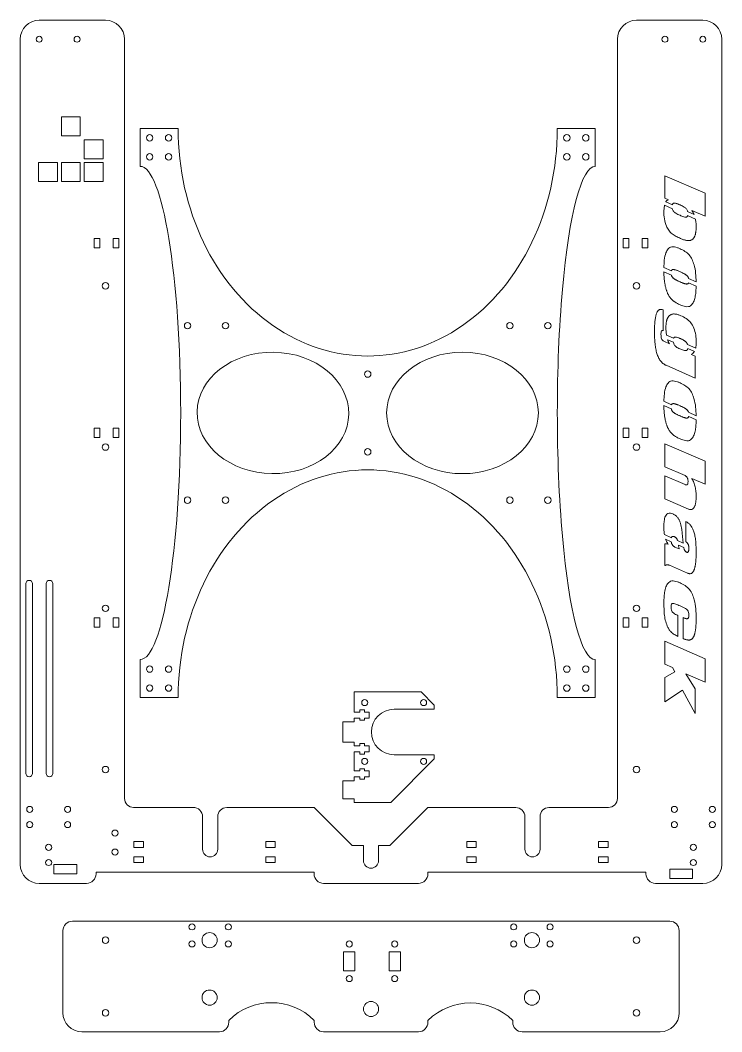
# Model space of a CAD drawing. Header units: millimetres. Extents: x 111 to 697, y 247 to 780.
# Drawn here: x 327 to 697, y 247 to 780 of the extents above; entities that cross this region are included whole.
import ezdxf

# ---------------------------------------------------------------- set-up
doc = ezdxf.new("R2010")
doc.units = ezdxf.units.MM

msp = doc.modelspace()

# ---------------------------------------------------------------- linework, layer by layer
at = {"color": 7, "linetype": 'Continuous', "lineweight": 15}
for p, q in [((371.86, 780.5), (336.86, 780.5)), ((686.86, 780.5), (651.86, 780.5)), ((326.86, 770.5), (326.86, 335.5)), ((381.86, 370.3), (381.86, 770.5)), ((641.86, 770.5), (641.86, 370.3)), ((696.86, 335.5), (696.86, 770.5)), ((358.56, 729.5), (348.56, 729.5)), ((348.56, 729.5), (348.56, 719.5)), ((358.56, 719.5), (358.56, 729.5)), ((410.12, 723.48), (390.12, 723.48)), ((390.12, 723.48), (390.12, 703.48)), ((630.12, 723.48), (610.12, 723.48)), ((630.12, 703.48), (630.12, 723.48)), ((348.56, 719.5), (358.56, 719.5)), ((360.56, 717.5), (360.56, 707.5)), ((370.56, 717.5), (360.56, 717.5)), ((370.56, 707.5), (370.56, 717.5)), ((346.56, 705.5), (336.56, 705.5)), ((336.56, 705.5), (336.56, 695.5)), ((346.56, 695.5), (346.56, 705.5)), ((358.56, 705.5), (348.56, 705.5)), ((348.56, 705.5), (348.56, 695.5)), ((358.56, 695.5), (358.56, 705.5)), ((360.56, 707.5), (370.56, 707.5)), ((360.56, 705.5), (360.56, 695.5)), ((370.56, 705.5), (360.56, 705.5)), ((370.56, 695.5), (370.56, 705.5)), ((666.86, 698.56), (688.02, 689.32)), ((666.86, 686.64), (666.86, 698.56)), ((336.56, 695.5), (346.56, 695.5)), ((348.56, 695.5), (358.56, 695.5)), ((360.56, 695.5), (370.56, 695.5)), ((688.02, 689.32), (688.02, 677.22)), ((666.31, 679.78), (666.57, 682.94)), ((666.57, 682.94), (670.81, 681.05)), ((668.78, 685.89), (666.86, 686.64)), ((670.81, 683.24), (667.28, 684.81)), ((668.78, 685.77), (668.78, 685.89)), ((678.82, 677.49), (682.94, 675.65)), ((682.21, 678.16), (678.85, 679.66)), ((681.06, 680.28), (681.06, 680.15)), ((688.02, 677.22), (681.06, 680.28)), ((368.86, 665.5), (365.86, 665.5)), ((365.86, 665.5), (365.86, 660.5)), ((368.86, 660.5), (368.86, 665.5)), ((378.86, 665.5), (375.86, 665.5)), ((375.86, 665.5), (375.86, 660.5)), ((378.86, 660.5), (378.86, 665.5)), ((647.86, 665.5), (644.86, 665.5)), ((644.86, 665.5), (644.86, 660.5)), ((647.86, 660.5), (647.86, 665.5)), ((657.86, 665.5), (654.86, 665.5)), ((654.86, 665.5), (654.86, 660.5)), ((657.86, 660.5), (657.86, 665.5)), ((365.86, 660.5), (368.86, 660.5)), ((375.86, 660.5), (378.86, 660.5)), ((644.86, 660.5), (647.86, 660.5)), ((654.86, 660.5), (657.86, 660.5)), ((670.28, 648.36), (666.32, 650.13)), ((666.32, 647.94), (670.28, 646.17)), ((679.36, 642.13), (683.33, 640.36)), ((683.34, 642.55), (679.39, 644.31)), ((666.03, 627.82), (666.03, 616.84)), ((671.44, 612.87), (667.7, 614.53)), ((666.26, 611.29), (669.33, 609.85)), ((668.27, 612.09), (671.31, 610.73)), ((669.33, 609.85), (669.33, 609.98)), ((683.09, 607.68), (678.77, 609.6)), ((678.88, 607.37), (682.39, 605.8)), ((680.81, 604.43), (680.81, 604.3)), ((680.81, 604.3), (682.8, 603.43)), ((682.8, 603.43), (682.8, 591.89)), ((682.8, 591.89), (667.45, 598.63)), ((670.33, 577.83), (666.32, 579.61)), ((666.32, 577.42), (670.24, 575.68)), ((683.33, 572.04), (679.35, 573.81)), ((679.4, 571.6), (683.33, 569.85)), ((368.86, 565.5), (365.86, 565.5)), ((365.86, 565.5), (365.86, 560.5)), ((368.86, 560.5), (368.86, 565.5)), ((378.86, 565.5), (375.86, 565.5)), ((375.86, 565.5), (375.86, 560.5)), ((378.86, 560.5), (378.86, 565.5)), ((647.86, 565.5), (644.86, 565.5)), ((644.86, 565.5), (644.86, 560.5)), ((647.86, 560.5), (647.86, 565.5)), ((657.86, 565.5), (654.86, 565.5)), ((654.86, 565.5), (654.86, 560.5)), ((657.86, 560.5), (657.86, 565.5)), ((365.86, 560.5), (368.86, 560.5)), ((375.86, 560.5), (378.86, 560.5)), ((644.86, 560.5), (647.86, 560.5)), ((654.86, 560.5), (657.86, 560.5)), ((666.86, 557.21), (688.02, 547.98)), ((666.86, 545.1), (666.86, 557.21)), ((677.48, 540.49), (666.86, 545.1)), ((688.02, 547.98), (688.02, 535.87)), ((666.86, 528.2), (666.86, 540.3)), ((666.86, 540.3), (677.48, 535.69)), ((681.09, 538.93), (681.09, 538.81)), ((688.02, 535.87), (681.09, 538.93)), ((679.27, 522.84), (666.86, 528.2)), ((677.85, 505.6), (677.85, 516.2)), ((670.31, 507.7), (666.63, 509.34)), ((667.26, 506.87), (670.21, 505.56)), ((676, 510.09), (676.54, 504.93)), ((666.86, 493.07), (666.86, 504.42)), ((668.55, 504.29), (668.58, 504.35)), ((672.11, 502.8), (674.43, 501.79)), ((676.54, 504.93), (673.52, 506.27)), ((674, 503.87), (676.84, 502.61)), ((678.71, 489.07), (669.24, 493.19)), ((329.86, 483.5), (329.86, 383.5)), ((333.36, 383.5), (333.36, 483.5)), ((340.56, 483.5), (340.56, 383.5)), ((344.06, 383.5), (344.06, 483.5)), ((368.86, 465.5), (365.86, 465.5)), ((365.86, 465.5), (365.86, 460.5)), ((368.86, 460.5), (368.86, 465.5)), ((378.86, 465.5), (375.86, 465.5)), ((375.86, 465.5), (375.86, 460.5)), ((378.86, 460.5), (378.86, 465.5)), ((647.86, 465.5), (644.86, 465.5)), ((644.86, 465.5), (644.86, 460.5)), ((647.86, 460.5), (647.86, 465.5)), ((657.86, 465.5), (654.86, 465.5)), ((654.86, 465.5), (654.86, 460.5)), ((657.86, 460.5), (657.86, 465.5)), ((673.73, 466.7), (673.73, 455.72)), ((676.48, 454.53), (676.48, 465.7)), ((676.48, 465.7), (677.22, 465.32)), ((365.86, 460.5), (368.86, 460.5)), ((375.86, 460.5), (378.86, 460.5)), ((644.86, 460.5), (647.86, 460.5)), ((654.86, 460.5), (657.86, 460.5)), ((666.86, 453.12), (688.02, 443.89)), ((666.86, 441.02), (666.86, 453.12)), ((390.12, 443.48), (390.12, 423.48)), ((630.12, 423.48), (630.12, 443.48)), ((688.02, 443.89), (688.02, 431.6)), ((670.8, 439.33), (666.86, 441.02)), ((672.11, 436.96), (670.8, 439.33)), ((666.86, 434.1), (672.11, 436.96)), ((666.86, 421.25), (666.86, 434.1)), ((677.87, 436.03), (677.87, 435.9)), ((688.02, 431.6), (677.87, 436.03)), ((677.87, 435.9), (682.8, 427.98)), ((676.2, 427.36), (666.86, 421.25)), ((682.8, 415.13), (676.2, 427.36)), ((682.8, 427.98), (682.8, 415.13)), ((390.12, 423.48), (410.12, 423.48)), ((538.23, 426.46), (502.93, 426.46)), ((502.93, 426.46), (502.93, 415.81)), ((545.23, 419.46), (538.23, 426.46)), ((610.12, 423.48), (630.12, 423.48)), ((508.43, 416.96), (505.93, 416.96)), ((505.93, 416.96), (505.93, 415.81)), ((508.43, 415.81), (508.43, 416.96)), ((524.08, 417.31), (545.23, 417.31)), ((545.23, 417.31), (545.23, 419.46)), ((496.93, 400.01), (496.93, 410.61)), ((496.93, 410.61), (502.93, 410.61)), ((505.93, 415.81), (502.93, 415.81)), ((502.93, 412.61), (505.93, 412.61)), ((502.93, 412.61), (502.93, 410.61)), ((505.93, 412.61), (505.93, 411.46)), ((505.93, 411.46), (508.43, 411.46)), ((510.93, 415.81), (508.43, 415.81)), ((508.43, 411.46), (508.43, 412.61)), ((508.43, 412.61), (510.93, 412.61)), ((510.93, 412.61), (510.93, 415.81)), ((496.93, 400.01), (502.93, 400.01)), ((502.93, 400.01), (502.93, 398.01)), ((505.93, 398.01), (502.93, 398.01)), ((502.93, 394.81), (505.93, 394.81)), ((502.93, 394.81), (502.93, 384.81)), ((508.43, 399.16), (505.93, 399.16)), ((505.93, 399.16), (505.93, 398.01)), ((505.93, 394.81), (505.93, 393.66)), ((508.43, 398.01), (508.43, 399.16)), ((510.93, 398.01), (508.43, 398.01)), ((508.43, 393.66), (508.43, 394.81)), ((508.43, 394.81), (510.93, 394.81)), ((510.93, 394.81), (510.93, 398.01)), ((505.93, 393.66), (508.43, 393.66)), ((522.23, 368.16), (545.23, 391.16)), ((545.23, 393.31), (524.08, 393.31)), ((545.23, 391.16), (545.23, 393.31)), ((505.93, 384.81), (502.93, 384.81)), ((508.43, 385.96), (505.93, 385.96)), ((505.93, 385.96), (505.93, 384.81)), ((508.43, 384.81), (508.43, 385.96)), ((510.93, 384.81), (508.43, 384.81)), ((510.93, 381.61), (510.93, 384.81)), ((496.93, 370.16), (496.93, 379.61)), ((496.93, 379.61), (502.93, 379.61)), ((502.93, 381.61), (505.93, 381.61)), ((502.93, 381.61), (502.93, 379.61)), ((505.93, 381.61), (505.93, 380.46)), ((505.93, 380.46), (508.43, 380.46)), ((508.43, 380.46), (508.43, 381.61)), ((508.43, 381.61), (510.93, 381.61)), ((496.93, 370.16), (502.93, 370.16)), ((502.93, 370.16), (502.93, 368.16)), ((502.93, 368.16), (522.23, 368.16)), ((418.06, 365.5), (386.66, 365.5)), ((481.86, 365.5), (435.81, 365.5)), ((501.86, 345.5), (481.86, 365.5)), ((541.86, 365.5), (521.86, 345.5)), ((588.21, 365.5), (541.86, 365.5)), ((637.06, 365.5), (605.66, 365.5)), ((423.01, 343.5), (423.01, 360.7)), ((431.01, 360.7), (431.01, 343.5)), ((593.01, 343.5), (593.01, 360.7)), ((601.01, 360.7), (601.01, 343.5)), ((386.86, 347.5), (386.86, 344.5)), ((391.86, 347.5), (386.86, 347.5)), ((391.86, 344.5), (391.86, 347.5)), ((456.36, 347.5), (456.36, 344.5)), ((461.36, 347.5), (456.36, 347.5)), ((461.36, 344.5), (461.36, 347.5)), ((562.36, 347.5), (562.36, 344.5)), ((567.36, 347.5), (562.36, 347.5)), ((567.36, 344.5), (567.36, 347.5)), ((631.86, 347.5), (631.86, 344.5)), ((636.86, 347.5), (631.86, 347.5)), ((636.86, 344.5), (636.86, 347.5)), ((386.86, 344.5), (391.86, 344.5)), ((456.36, 344.5), (461.36, 344.5)), ((507.86, 345.5), (501.86, 345.5)), ((507.86, 337.5), (507.86, 345.5)), ((515.86, 345.5), (515.86, 337.5)), ((521.86, 345.5), (515.86, 345.5)), ((562.36, 344.5), (567.36, 344.5)), ((631.86, 344.5), (636.86, 344.5)), ((386.86, 339.5), (386.86, 336.5)), ((391.86, 339.5), (386.86, 339.5)), ((386.86, 336.5), (391.86, 336.5)), ((391.86, 336.5), (391.86, 339.5)), ((456.36, 339.5), (456.36, 336.5)), ((461.36, 339.5), (456.36, 339.5)), ((456.36, 336.5), (461.36, 336.5)), ((461.36, 336.5), (461.36, 339.5)), ((562.36, 339.5), (562.36, 336.5)), ((567.36, 339.5), (562.36, 339.5)), ((562.36, 336.5), (567.36, 336.5)), ((567.36, 336.5), (567.36, 339.5)), ((631.86, 339.5), (631.86, 336.5)), ((636.86, 339.5), (631.86, 339.5)), ((631.86, 336.5), (636.86, 336.5)), ((636.86, 336.5), (636.86, 339.5)), ((344.66, 335.5), (344.66, 330.5)), ((356.66, 335.5), (344.66, 335.5)), ((356.66, 330.5), (356.66, 335.5)), ((366.86, 331.5), (481.86, 331.5)), ((366.86, 330.5), (366.86, 331.5)), ((481.86, 331.5), (481.86, 330.5)), ((541.86, 331.5), (656.86, 331.5)), ((541.86, 330.5), (541.86, 331.5)), ((656.86, 331.5), (656.86, 330.5)), ((669.46, 333), (669.46, 328)), ((681.46, 333), (669.46, 333)), ((681.46, 328), (681.46, 333)), ((336.86, 325.5), (361.86, 325.5)), ((344.66, 330.5), (356.66, 330.5)), ((486.86, 325.5), (536.86, 325.5)), ((661.86, 325.5), (686.86, 325.5)), ((669.46, 328), (681.46, 328)), ((354.38, 305.59), (669.38, 305.59)), ((349.38, 300.59), (349.38, 257.29)), ((674.38, 300.59), (674.38, 257.29)), ((497.38, 279.44), (497.38, 289.44)), ((497.38, 289.44), (503.38, 289.44)), ((503.38, 289.44), (503.38, 279.44)), ((521.38, 289.44), (527.38, 289.44)), ((521.38, 279.44), (521.38, 289.44)), ((527.38, 289.44), (527.38, 279.44)), ((503.38, 279.44), (497.38, 279.44)), ((527.38, 279.44), (521.38, 279.44)), ((436.88, 252.29), (436.88, 253.29)), ((481.88, 253.29), (481.88, 252.29)), ((541.88, 253.29), (541.88, 252.29)), ((586.58, 253.29), (586.58, 252.29)), ((359.38, 247.29), (431.88, 247.29)), ((486.88, 247.29), (536.88, 247.29)), ((591.58, 247.29), (664.38, 247.29))]:
    msp.add_line(p, q, dxfattribs=at)
for centre, radius in [((336.86, 770.5), 1.6), ((356.86, 770.5), 1.6), ((666.86, 770.5), 1.6), ((686.86, 770.5), 1.6), ((395.12, 718.48), 1.7), ((405.12, 718.48), 1.7), ((615.12, 718.48), 1.7), ((625.12, 718.48), 1.7), ((395.12, 708.48), 1.7), ((405.12, 708.48), 1.7), ((615.12, 708.48), 1.7), ((625.12, 708.48), 1.7), ((371.86, 640.5), 1.7), ((651.86, 640.5), 1.7), ((415.12, 619.48), 1.7), ((435.12, 619.48), 1.7), ((585.12, 619.48), 1.7), ((605.12, 619.48), 1.7), ((510.12, 593.98), 1.7), ((371.86, 555.5), 1.7), ((510.12, 552.98), 1.7), ((651.86, 555.5), 1.7), ((415.12, 527.48), 1.7), ((435.12, 527.48), 1.7), ((585.12, 527.48), 1.7), ((605.12, 527.48), 1.7), ((371.86, 470.5), 1.7), ((651.86, 470.5), 1.7), ((395.12, 438.48), 1.7), ((405.12, 438.48), 1.7), ((615.12, 438.48), 1.7), ((625.12, 438.48), 1.7), ((395.12, 428.48), 1.7), ((405.12, 428.48), 1.7), ((615.12, 428.48), 1.7), ((625.12, 428.48), 1.7), ((508.58, 420.81), 1.6), ((539.58, 420.81), 1.6), ((508.58, 389.81), 1.6), ((539.58, 389.81), 1.6), ((371.86, 385.5), 1.7), ((651.86, 385.5), 1.7), ((331.86, 364.5), 1.6), ((351.86, 364.5), 1.6), ((671.86, 364.5), 1.6), ((691.86, 364.5), 1.6), ((331.86, 356.5), 1.6), ((351.86, 356.5), 1.6), ((671.86, 356.5), 1.6), ((691.86, 356.5), 1.6), ((376.86, 352), 1.6), ((341.86, 344.5), 1.6), ((376.86, 342), 1.6), ((681.86, 344.5), 1.6), ((341.86, 336.5), 1.6), ((681.86, 336.5), 1.6), ((417.46, 302.59), 1.6), ((436.6, 302.59), 1.6), ((587.16, 302.59), 1.6), ((606.3, 302.59), 1.6), ((426.73, 295.59), 4), ((596.73, 295.59), 4), ((371.88, 295.59), 1.7), ((417.46, 293.59), 1.6), ((436.6, 293.59), 1.6), ((500.38, 293.54), 1.6), ((524.38, 293.54), 1.6), ((587.16, 293.59), 1.6), ((606.3, 293.59), 1.6), ((651.88, 295.59), 1.7), ((500.38, 275.34), 1.6), ((524.38, 275.34), 1.6), ((426.73, 265.29), 4), ((596.73, 265.29), 4), ((511.88, 259.29), 4), ((371.88, 257.29), 1.7), ((651.88, 257.29), 1.7)]:
    msp.add_circle(centre, radius, dxfattribs=at)
for centre, radius, start, end in [((336.86, 770.5), 10, 90, 180), ((371.86, 770.5), 10, 0, 90), ((651.86, 770.5), 10, 90, 180), ((686.86, 770.5), 10, 0, 90), ((331.61, 483.5), 1.75, 0, 180), ((342.31, 483.5), 1.75, 0, 180), ((524.08, 405.31), 12, 90, 270), ((331.61, 383.5), 1.75, 180, 0), ((342.31, 383.5), 1.75, 180, 0), ((386.66, 370.3), 4.8, 180, 270), ((637.06, 370.3), 4.8, 270, 0), ((418.21, 360.7), 4.8, 0, 91.7908), ((435.81, 360.7), 4.8, 90, 180), ((588.21, 360.7), 4.8, 0, 90), ((605.81, 360.7), 4.8, 91.7908, 180), ((427.01, 343.5), 4, 180, 0), ((597.01, 343.5), 4, 180, 0), ((511.86, 337.5), 4, 180, 0), ((336.86, 335.5), 10, 180, 270), ((686.86, 335.5), 10, 270, 0), ((361.86, 330.5), 5, 270, 0), ((486.86, 330.5), 5, 180, 270), ((536.86, 330.5), 5, 270, 0), ((661.86, 330.5), 5, 180, 270), ((354.38, 300.59), 5, 90, 180), ((669.38, 300.59), 5, 0, 90), ((459.38, 230.79), 31.82, 45, 135), ((564.23, 230.64), 31.82, 45.3807, 134.6193), ((359.38, 257.29), 10, 180, 270), ((664.38, 257.29), 10, 270, 0), ((431.88, 252.29), 5, 270, 0), ((486.88, 252.29), 5, 180, 270), ((536.88, 252.29), 5, 270, 0), ((591.58, 252.29), 5, 180, 270)]:
    msp.add_arc(centre, radius, start, end, dxfattribs=at)
for centre, major_axis, ratio, start_param, end_param in [((510.12, 723.48), (0, 120), 0.833333, 1.570796, 4.712389), ((390.12, 573.48), (0, 130), 0.164396, 3.141593, 6.283185), ((630.12, 573.48), (0, 130), 0.153846, 0, 3.141593), ((510.12, 423.48), (0, 120), 0.833333, 4.712389, 7.853982)]:
    msp.add_ellipse(centre, major_axis=major_axis, ratio=ratio, start_param=start_param, end_param=end_param, dxfattribs=at)
for centre, major_axis in [((460.12, 573.48), (-40, 0.61)), ((560.12, 573.48), (-40, 0))]:
    msp.add_ellipse(centre, major_axis=major_axis, ratio=0.8, dxfattribs=at)
for points, knots in [([(667.28, 684.81), (667.3, 684.83), (667.48, 685.09), (667.92, 685.55), (668.49, 685.7), (668.78, 685.77)], [0, 0, 0, 0, 0.043034, 0.520002, 1, 1, 1, 1]), ([(674.84, 683.15), (674.66, 683.22), (674.31, 683.37), (673.81, 683.58), (673.35, 683.75), (672.93, 683.88), (672.55, 683.98), (672.21, 684.05), (671.91, 684.09), (671.65, 684.09), (671.42, 684.05), (671.22, 683.95), (671.06, 683.79), (670.93, 683.58), (670.85, 683.38), (670.82, 683.27), (670.81, 683.24)], [0.0000023, 0.0000023, 0.0000023, 0.0000023, 0.1046172, 0.2002009, 0.286535, 0.3644547, 0.4341399, 0.494501, 0.5471587, 0.5926432, 0.6320412, 0.6693336, 0.7090151, 0.7519251, 0.8016181, 0.817108, 0.817108, 0.817108, 0.817108]), ([(678.85, 679.66), (678.68, 680.16), (678.34, 681.15), (676.77, 682.26), (675.57, 682.81), (674.84, 683.15)], [0, 0, 0, 0, 0.278235, 0.558322, 1, 1, 1, 1]), ([(675.08, 665.43), (674.32, 665.8), (672.79, 666.53), (670.56, 667.79), (668.83, 669.7), (667.38, 672.36), (666.41, 675.78), (666.34, 678.45), (666.31, 679.78)], [0, 0, 0, 0, 0.140241, 0.280181, 0.420082, 0.560082, 0.779811, 1, 1, 1, 1]), ([(670.81, 681.05), (671, 680.56), (671.37, 679.59), (672.93, 678.53), (674.11, 677.99), (674.84, 677.66)], [0, 0, 0, 0, 0.27815, 0.558356, 1, 1, 1, 1]), ([(674.84, 677.66), (675.49, 677.38), (676.46, 676.97), (677.59, 676.7), (678.12, 676.72), (678.37, 676.81), (678.58, 676.99), (678.72, 677.22), (678.78, 677.39), (678.82, 677.49)], [0, 0, 0, 0, 0.468152, 0.701807, 0.760371, 0.818801, 0.877275, 0.935813, 1, 1, 1, 1]), ([(681.06, 680.15), (681.32, 679.81), (681.77, 679.18), (682.08, 678.48), (682.21, 678.16)], [0, 0, 0, 0, 0.559746, 1, 1, 1, 1]), ([(682.94, 675.65), (683.07, 674.91), (683.3, 673.6), (683.33, 672.26), (683.34, 671.67)], [0, 0, 0, 0, 0.559938, 1, 1, 1, 1]), ([(683.34, 671.67), (683.34, 671.42), (683.34, 670.93), (683.31, 670.22), (683.25, 669.55), (683.19, 668.93), (683.09, 668.36), (682.98, 667.83), (682.85, 667.35), (682.69, 666.91), (682.52, 666.51), (682.34, 666.14), (682.13, 665.82), (681.92, 665.52), (681.69, 665.26), (681.44, 665.03), (681.18, 664.84), (680.81, 664.63), (680.32, 664.44), (679.68, 664.31), (678.99, 664.3), (678.26, 664.39), (677.51, 664.57), (676.72, 664.8), (675.9, 665.09), (675.36, 665.31), (675.08, 665.43)], [0.000001, 0.000001, 0.000001, 0.000001, 0.0547672, 0.1064792, 0.1548528, 0.1999351, 0.2418814, 0.2810649, 0.3172248, 0.3508815, 0.3820966, 0.4117367, 0.4395413, 0.4658041, 0.4911534, 0.5153717, 0.5385231, 0.5615256, 0.6069428, 0.6535645, 0.702743, 0.7556955, 0.8121591, 0.8714408, 0.9341287, 1, 1, 1, 1]), ([(666.32, 650.13), (666.37, 651.45), (666.45, 654.08), (667.02, 657.09), (667.86, 658.99), (668.48, 659.96), (669.35, 660.71), (670.56, 661.18), (671.97, 661.02), (673.43, 660.63), (674.37, 660.24), (674.84, 660.05)], [0, 0, 0, 0, 0.233073, 0.465662, 0.532576, 0.599409, 0.666103, 0.732711, 0.821513, 0.910753, 1, 1, 1, 1]), ([(674.84, 660.05), (675.71, 659.62), (677.46, 658.77), (679.74, 656.89), (681.29, 654.38), (682.45, 651.11), (683.19, 647.13), (683.29, 644.08), (683.34, 642.55)], [0, 0, 0, 0, 0.14009, 0.279719, 0.419582, 0.559649, 0.779734, 1, 1, 1, 1]), ([(674.84, 630.48), (674.56, 630.61), (673.99, 630.87), (673.17, 631.31), (672.36, 631.79), (671.7, 632.23), (671.19, 632.61), (670.82, 632.93), (670.46, 633.27), (670.12, 633.65), (669.78, 634.05), (669.46, 634.49), (669.14, 634.95), (668.85, 635.44), (668.56, 635.97), (668.29, 636.54), (668.04, 637.14), (667.8, 637.78), (667.57, 638.46), (667.36, 639.17), (667.17, 639.93), (666.99, 640.72), (666.83, 641.56), (666.69, 642.45), (666.57, 643.4), (666.47, 644.41), (666.4, 645.47), (666.34, 646.58), (666.33, 647.41), (666.32, 647.87), (666.32, 647.94)], [0.0000004, 0.0000004, 0.0000004, 0.0000004, 0.0426179, 0.0855044, 0.128578, 0.1720331, 0.1939603, 0.216292, 0.2391246, 0.2625337, 0.2865763, 0.3113382, 0.3368339, 0.3632316, 0.390534, 0.4193234, 0.4492271, 0.4805582, 0.5133609, 0.5474289, 0.583186, 0.6203348, 0.659402, 0.7008553, 0.7446789, 0.7909597, 0.8394961, 0.89054, 0.9440963, 0.9537315, 0.9537315, 0.9537315, 0.9537315]), ([(674.83, 647.95), (674.61, 648.05), (674.19, 648.23), (673.59, 648.48), (673.04, 648.69), (672.56, 648.84), (672.12, 648.97), (671.74, 649.05), (671.4, 649.08), (671.11, 649.08), (670.85, 649.03), (670.65, 648.92), (670.47, 648.77), (670.36, 648.58), (670.3, 648.43), (670.28, 648.36)], [0, 0, 0, 0, 0.1179239, 0.2238091, 0.3189133, 0.4022039, 0.4749469, 0.5392395, 0.5940973, 0.641051, 0.6818542, 0.7188212, 0.7545393, 0.7926308, 0.8287635, 0.8287635, 0.8287635, 0.8287635]), ([(670.28, 646.17), (670.3, 646.08), (670.36, 645.87), (670.48, 645.58), (670.65, 645.28), (670.85, 644.99), (671.1, 644.72), (671.39, 644.46), (671.73, 644.2), (672.11, 643.94), (672.55, 643.69), (673.04, 643.44), (673.58, 643.17), (674.18, 642.88), (674.61, 642.69), (674.83, 642.58)], [0.1618315, 0.1618315, 0.1618315, 0.1618315, 0.2036255, 0.2495922, 0.2968042, 0.3453663, 0.3962865, 0.450593, 0.5095735, 0.5744032, 0.6436897, 0.7203715, 0.8053398, 0.8983628, 1, 1, 1, 1]), ([(679.39, 644.31), (679.39, 644.32), (679.36, 644.45), (679.3, 644.67), (679.17, 644.97), (679.01, 645.25), (678.8, 645.54), (678.55, 645.8), (678.27, 646.07), (677.93, 646.33), (677.54, 646.58), (677.11, 646.83), (676.62, 647.09), (676.08, 647.37), (675.47, 647.65), (675.05, 647.85), (674.83, 647.95)], [0.1543236, 0.1543236, 0.1543236, 0.1543236, 0.1617202, 0.2072392, 0.2515389, 0.2971762, 0.3452431, 0.3957116, 0.450414, 0.5093843, 0.5742027, 0.6434773, 0.7201457, 0.8048327, 0.8983804, 1, 1, 1, 1]), ([(674.83, 642.58), (675.05, 642.49), (675.47, 642.3), (676.07, 642.05), (676.61, 641.85), (677.1, 641.68), (677.53, 641.56), (677.92, 641.48), (678.25, 641.44), (678.55, 641.45), (678.8, 641.5), (679.01, 641.61), (679.18, 641.76), (679.29, 641.94), (679.34, 642.07), (679.36, 642.13)], [0, 0, 0, 0, 0.1178757, 0.2246309, 0.3187946, 0.4022717, 0.474985, 0.5391177, 0.5940201, 0.6409546, 0.6818911, 0.718843, 0.7545465, 0.792032, 0.8224836, 0.8224836, 0.8224836, 0.8224836]), ([(683.33, 640.36), (683.31, 639.49), (683.25, 637.75), (682.97, 635.15), (682.35, 632.73), (681.46, 630.88), (680.31, 629.88), (679.11, 629.41), (677.7, 629.53), (676.24, 629.92), (675.31, 630.29), (674.84, 630.48)], [0, 0, 0, 0, 0.154933, 0.309827, 0.464563, 0.598216, 0.665138, 0.731956, 0.82099, 0.910488, 1, 1, 1, 1]), ([(661.36, 616.15), (661.36, 616.44), (661.36, 616.99), (661.38, 617.81), (661.4, 618.59), (661.43, 619.33), (661.47, 620.03), (661.51, 620.7), (661.57, 621.32), (661.65, 622.09), (661.77, 622.97), (661.93, 623.94), (662.11, 624.8), (662.32, 625.54), (662.54, 626.18), (662.78, 626.71), (663.04, 627.14), (663.32, 627.47), (663.61, 627.71), (663.9, 627.88), (664.2, 627.98), (664.41, 628), (664.5, 628.01)], [0, 0, 0, 0, 0.0658115, 0.1286536, 0.188865, 0.2457937, 0.3001112, 0.3511473, 0.3996216, 0.4451992, 0.5292924, 0.6051369, 0.6724664, 0.73184, 0.7837178, 0.8285502, 0.8665513, 0.8989065, 0.9273646, 0.9532888, 0.9770284, 0.9999991, 0.9999991, 0.9999991, 0.9999991]), ([(664.5, 628.01), (664.79, 628), (665.31, 627.98), (665.81, 627.87), (666.03, 627.82)], [0, 0, 0, 0, 0.55981, 1, 1, 1, 1]), ([(667.41, 618.59), (667.41, 618.83), (667.42, 619.3), (667.44, 619.98), (667.5, 620.62), (667.58, 621.21), (667.67, 621.76), (667.79, 622.26), (667.93, 622.72), (668.09, 623.13), (668.28, 623.51), (668.47, 623.85), (668.68, 624.17), (668.9, 624.45), (669.13, 624.7), (669.38, 624.92), (669.64, 625.11), (670, 625.31), (670.49, 625.51), (671.1, 625.65), (671.76, 625.68), (672.43, 625.61), (673.13, 625.48), (673.83, 625.29), (674.53, 625.06), (674.98, 624.86), (675.21, 624.76)], [0, 0, 0, 0, 0.05594, 0.108613, 0.157783, 0.203841, 0.246498, 0.286313, 0.323055, 0.357225, 0.389198, 0.419739, 0.448654, 0.476258, 0.502485, 0.527828, 0.552453, 0.576467, 0.62428, 0.672454, 0.722168, 0.774664, 0.829576, 0.885047, 0.941981, 1, 1, 1, 1]), ([(675.21, 624.76), (676.2, 624.31), (678.17, 623.4), (680.61, 621.16), (682.29, 618.11), (683.24, 614.57), (683.31, 612.01), (683.34, 610.73)], [0, 0, 0, 0, 0.186859, 0.373186, 0.559692, 0.779678, 1, 1, 1, 1]), ([(667.7, 614.53), (667.67, 614.68), (667.6, 615.22), (667.5, 616.16), (667.42, 617.36), (667.41, 618.18), (667.41, 618.59)], [0.5456128, 0.5456128, 0.5456128, 0.5456128, 0.5964289, 0.7281426, 0.8622763, 1, 1, 1, 1]), ([(667.45, 598.63), (667.31, 598.69), (667.02, 598.82), (666.61, 599.04), (666.22, 599.3), (665.85, 599.58), (665.49, 599.89), (665.15, 600.22), (664.84, 600.58), (664.43, 601.09), (663.96, 601.81), (663.47, 602.74), (663.02, 603.75), (662.64, 604.85), (662.32, 606.02), (662.04, 607.27), (661.82, 608.6), (661.65, 610), (661.52, 611.46), (661.43, 612.97), (661.37, 614.54), (661.37, 615.61), (661.36, 616.15)], [0, 0, 0, 0, 0.024091, 0.048091, 0.071931, 0.095629, 0.119639, 0.143889, 0.168498, 0.193389, 0.244785, 0.298681, 0.355084, 0.414455, 0.476961, 0.542506, 0.611387, 0.683397, 0.758427, 0.836395, 0.916682, 1, 1, 1, 1]), ([(665.14, 616.71), (665.02, 616.38), (664.79, 615.77), (664.79, 615.13), (664.79, 614.84)], [0, 0, 0, 0, 0.558679, 1, 1, 1, 1]), ([(664.79, 614.84), (664.8, 614.46), (664.82, 613.69), (664.99, 612.64), (665.45, 611.72), (665.99, 611.43), (666.26, 611.29)], [0, 0, 0, 0, 0.280899, 0.561453, 0.780849, 1, 1, 1, 1]), ([(666.03, 616.84), (665.94, 616.87), (665.76, 616.93), (665.51, 616.91), (665.31, 616.83), (665.2, 616.75), (665.14, 616.71)], [0.0000168, 0.0000168, 0.0000168, 0.0000168, 0.3235338, 0.573731, 0.7936262, 1, 1, 1, 1]), ([(674.72, 612.79), (674.34, 612.94), (673.59, 613.26), (672.68, 613.46), (672.06, 613.45), (671.77, 613.33), (671.56, 613.12), (671.48, 612.95), (671.44, 612.87)], [0, 0, 0, 0, 0.338854, 0.676703, 0.761458, 0.845648, 0.922793, 1, 1, 1, 1]), ([(669.33, 609.98), (669.09, 610.35), (668.67, 611.02), (668.39, 611.76), (668.27, 612.09)], [0, 0, 0, 0, 0.559672, 1, 1, 1, 1]), ([(671.31, 610.73), (671.42, 610.26), (671.63, 609.32), (672.95, 608.14), (674.05, 607.62), (674.72, 607.3)], [0, 0, 0, 0, 0.279411, 0.558829, 1, 1, 1, 1]), ([(678.77, 609.6), (678.75, 609.66), (678.7, 609.82), (678.6, 610.08), (678.43, 610.38), (678.23, 610.66), (677.98, 610.92), (677.7, 611.17), (677.4, 611.41), (677.04, 611.63), (676.66, 611.86), (676.24, 612.08), (675.77, 612.31), (675.26, 612.55), (674.91, 612.7), (674.72, 612.79)], [0.206987, 0.206987, 0.206987, 0.206987, 0.2312331, 0.2823045, 0.3335559, 0.3848591, 0.4373525, 0.4921676, 0.5505075, 0.6124193, 0.6783471, 0.7493045, 0.8265339, 0.9103816, 0.9999977, 0.9999977, 0.9999977, 0.9999977]), ([(683.34, 610.73), (683.34, 610.16), (683.33, 609.13), (683.16, 608.12), (683.09, 607.68)], [0, 0, 0, 0, 0.5600454, 1, 1, 1, 1]), ([(674.72, 607.3), (675.39, 607.02), (676.38, 606.61), (677.53, 606.35), (678.07, 606.36), (678.33, 606.44), (678.55, 606.6), (678.76, 606.91), (678.83, 607.18), (678.88, 607.37)], [0, 0, 0, 0, 0.441939, 0.662564, 0.717891, 0.772969, 0.828252, 0.88347, 1, 1, 1, 1]), ([(682.39, 605.8), (682.16, 605.47), (681.73, 604.89), (681.09, 604.57), (680.81, 604.43)], [0, 0, 0, 0, 0.559702, 1, 1, 1, 1]), ([(666.32, 579.61), (666.37, 580.9), (666.47, 583.49), (667.03, 586.44), (667.86, 588.32), (668.48, 589.28), (669.35, 590.03), (670.56, 590.5), (671.97, 590.34), (673.43, 589.95), (674.37, 589.57), (674.84, 589.38)], [0, 0, 0, 0, 0.230561, 0.460658, 0.528197, 0.595658, 0.662976, 0.730208, 0.819842, 0.909917, 1, 1, 1, 1]), ([(674.84, 589.38), (675.71, 588.95), (677.44, 588.11), (679.71, 586.25), (681.26, 583.77), (682.43, 580.53), (683.18, 576.58), (683.28, 573.55), (683.33, 572.04)], [0, 0, 0, 0, 0.1400908, 0.2797323, 0.4195954, 0.559658, 0.7797395, 1, 1, 1, 1]), ([(674.84, 559.81), (674.56, 559.94), (673.99, 560.19), (673.17, 560.64), (672.36, 561.12), (671.7, 561.55), (671.19, 561.93), (670.82, 562.25), (670.46, 562.6), (670.12, 562.98), (669.78, 563.38), (669.46, 563.82), (669.14, 564.27), (668.85, 564.77), (668.56, 565.3), (668.29, 565.86), (668.04, 566.47), (667.8, 567.11), (667.57, 567.78), (667.36, 568.5), (667.17, 569.25), (666.99, 570.05), (666.83, 570.89), (666.69, 571.78), (666.57, 572.73), (666.47, 573.73), (666.4, 574.79), (666.34, 575.9), (666.32, 576.79), (666.32, 577.3), (666.32, 577.42)], [0.0000004, 0.0000004, 0.0000004, 0.0000004, 0.0426179, 0.0855044, 0.128578, 0.1720331, 0.1939603, 0.216292, 0.2391246, 0.2625337, 0.2865763, 0.3113382, 0.3368339, 0.3632316, 0.390534, 0.4193234, 0.4492271, 0.4805582, 0.5133609, 0.5474289, 0.583186, 0.6203348, 0.659402, 0.7008553, 0.7446789, 0.7909597, 0.8394961, 0.89054, 0.9440963, 0.9610794, 0.9610794, 0.9610794, 0.9610794]), ([(674.83, 577.27), (674.61, 577.37), (674.19, 577.56), (673.59, 577.8), (673.04, 578.01), (672.56, 578.17), (672.12, 578.3), (671.74, 578.38), (671.4, 578.41), (671.11, 578.4), (670.85, 578.36), (670.65, 578.25), (670.47, 578.1), (670.38, 577.94), (670.34, 577.85), (670.33, 577.83)], [0, 0, 0, 0, 0.1179239, 0.2238091, 0.3189133, 0.4022039, 0.4749469, 0.5392395, 0.5940973, 0.641051, 0.6818542, 0.7188212, 0.7545393, 0.7926308, 0.8049482, 0.8049482, 0.8049482, 0.8049482]), ([(679.35, 573.81), (679.33, 573.87), (679.28, 574.04), (679.17, 574.3), (679.01, 574.58), (678.8, 574.86), (678.55, 575.13), (678.27, 575.4), (677.93, 575.65), (677.54, 575.91), (677.11, 576.16), (676.62, 576.42), (676.08, 576.69), (675.47, 576.98), (675.05, 577.17), (674.83, 577.27)], [0.1800414, 0.1800414, 0.1800414, 0.1800414, 0.2072392, 0.2515389, 0.2971762, 0.3452431, 0.3957116, 0.450414, 0.5093843, 0.5742027, 0.6434773, 0.7201457, 0.8048327, 0.8983804, 1, 1, 1, 1]), ([(670.24, 575.68), (670.25, 575.63), (670.28, 575.47), (670.35, 575.21), (670.48, 574.9), (670.65, 574.6), (670.85, 574.32), (671.1, 574.05), (671.39, 573.78), (671.73, 573.53), (672.11, 573.27), (672.55, 573.02), (673.04, 572.76), (673.58, 572.49), (674.18, 572.2), (674.61, 572.01), (674.83, 571.91)], [0.1366826, 0.1366826, 0.1366826, 0.1366826, 0.156368, 0.2036255, 0.2495922, 0.2968042, 0.3453663, 0.3962865, 0.450593, 0.5095735, 0.5744032, 0.6436897, 0.7203715, 0.8053398, 0.8983628, 1, 1, 1, 1]), ([(674.83, 571.91), (675.05, 571.81), (675.47, 571.62), (676.07, 571.38), (676.61, 571.17), (677.1, 571.01), (677.53, 570.88), (677.92, 570.81), (678.25, 570.77), (678.55, 570.78), (678.8, 570.83), (679.01, 570.94), (679.18, 571.09), (679.3, 571.29), (679.37, 571.47), (679.4, 571.57), (679.4, 571.6)], [0, 0, 0, 0, 0.1178757, 0.2246309, 0.3187946, 0.4022717, 0.474985, 0.5391177, 0.5940201, 0.6409546, 0.6818911, 0.718843, 0.7545465, 0.792032, 0.8339097, 0.8464794, 0.8464794, 0.8464794, 0.8464794]), ([(683.33, 569.85), (683.31, 568.96), (683.26, 567.18), (682.98, 564.52), (682.36, 562.07), (681.46, 560.21), (680.31, 559.21), (679.11, 558.74), (677.7, 558.86), (676.24, 559.24), (675.31, 559.62), (674.84, 559.81)], [0, 0, 0, 0, 0.156596, 0.313151, 0.469539, 0.601949, 0.66825, 0.734447, 0.822654, 0.91132, 1, 1, 1, 1]), ([(679.06, 537.37), (679.05, 537.57), (679.05, 537.95), (678.96, 538.49), (678.82, 538.97), (678.62, 539.39), (678.39, 539.76), (678.12, 540.07), (677.82, 540.31), (677.59, 540.43), (677.48, 540.49)], [0, 0, 0, 0, 0.1606146, 0.3078102, 0.4421347, 0.5680155, 0.6847631, 0.7951349, 0.898465, 1, 1, 1, 1]), ([(681.09, 538.81), (681.28, 538.49), (681.67, 537.84), (682.13, 536.79), (682.53, 535.67), (682.82, 534.49), (683.06, 533.25), (683.22, 531.96), (683.32, 530.63), (683.34, 529.72), (683.34, 529.26)], [0, 0, 0, 0, 0.112468, 0.227573, 0.34622, 0.468971, 0.595692, 0.726442, 0.86079, 1, 1, 1, 1]), ([(677.48, 535.69), (677.55, 535.66), (677.69, 535.61), (677.9, 535.55), (678.08, 535.52), (678.25, 535.51), (678.4, 535.53), (678.53, 535.58), (678.64, 535.65), (678.77, 535.79), (678.89, 536.03), (678.99, 536.4), (679.04, 536.86), (679.05, 537.19), (679.06, 537.37)], [0, 0, 0, 0, 0.078618, 0.147868, 0.209734, 0.263716, 0.312331, 0.357707, 0.401059, 0.445287, 0.545026, 0.669085, 0.819512, 1, 1, 1, 1]), ([(683.34, 529.26), (683.34, 529.01), (683.34, 528.5), (683.29, 527.75), (683.23, 527.02), (683.13, 526.31), (683, 525.64), (682.85, 525.02), (682.65, 524.47), (682.43, 523.97), (682.16, 523.53), (681.87, 523.17), (681.53, 522.88), (681.15, 522.66), (680.73, 522.54), (680.27, 522.54), (679.78, 522.63), (679.45, 522.77), (679.27, 522.84)], [0, 0, 0, 0, 0.083619, 0.165491, 0.245246, 0.323522, 0.39818, 0.467172, 0.531142, 0.590711, 0.645423, 0.695837, 0.743562, 0.789793, 0.835923, 0.88452, 0.938663, 1, 1, 1, 1]), ([(666.31, 513.21), (666.32, 514.1), (666.36, 515.86), (666.69, 518.07), (667.37, 519.71), (668.38, 520.68), (669.78, 520.81), (670.6, 520.49), (671.01, 520.32)], [0, 0, 0, 0, 0.250945, 0.501525, 0.626694, 0.750864, 0.874874, 1, 1, 1, 1]), ([(671.01, 520.32), (671.22, 520.22), (671.65, 520.04), (672.22, 519.66), (672.75, 519.25), (673.22, 518.77), (673.64, 518.25), (674.02, 517.68), (674.36, 517.07), (674.66, 516.42), (674.92, 515.73), (675.16, 515.02), (675.35, 514.26), (675.52, 513.48), (675.67, 512.67), (675.8, 511.84), (675.91, 510.98), (675.97, 510.39), (676, 510.09)], [0.0000009, 0.0000009, 0.0000009, 0.0000009, 0.0588623, 0.1157651, 0.1716557, 0.2271862, 0.2830215, 0.3396117, 0.3978811, 0.4575634, 0.5189661, 0.5820147, 0.6465529, 0.7133738, 0.7818823, 0.85263, 0.9253539, 1, 1, 1, 1]), ([(666.63, 509.34), (666.53, 510.06), (666.34, 511.34), (666.32, 512.64), (666.31, 513.21)], [0, 0, 0, 0, 0.559975, 1, 1, 1, 1]), ([(677.85, 516.2), (678.08, 516.1), (678.54, 515.89), (679.18, 515.46), (679.77, 514.96), (680.31, 514.38), (680.8, 513.72), (681.26, 512.98), (681.66, 512.16), (682.02, 511.26), (682.33, 510.26), (682.61, 509.15), (682.84, 507.94), (683.02, 506.61), (683.17, 505.17), (683.27, 503.63), (683.33, 501.97), (683.34, 500.83), (683.34, 500.24)], [0, 0, 0, 0, 0.042488, 0.085158, 0.128444, 0.172797, 0.218949, 0.267336, 0.318451, 0.372765, 0.431182, 0.494812, 0.564283, 0.639305, 0.720499, 0.807499, 0.900647, 1, 1, 1, 1]), ([(668.58, 504.35), (668.29, 504.8), (667.76, 505.59), (667.42, 506.48), (667.26, 506.87)], [0, 0, 0, 0, 0.559702, 1, 1, 1, 1]), ([(671.76, 508.28), (671.65, 508.33), (671.44, 508.41), (671.12, 508.43), (670.83, 508.36), (670.58, 508.19), (670.4, 507.96), (670.33, 507.78), (670.31, 507.7)], [0, 0, 0, 0, 0.1197537, 0.2222393, 0.3172286, 0.4138732, 0.5207168, 0.6049164, 0.6049164, 0.6049164, 0.6049164]), ([(673.52, 506.27), (673.5, 506.32), (673.43, 506.55), (673.28, 506.91), (673.02, 507.31), (672.73, 507.62), (672.43, 507.89), (672.11, 508.11), (671.87, 508.23), (671.76, 508.28)], [0.3141415, 0.3141415, 0.3141415, 0.3141415, 0.3536057, 0.490256, 0.6050037, 0.7076438, 0.8065552, 0.9041475, 1, 1, 1, 1]), ([(666.86, 504.42), (666.93, 504.44), (667.06, 504.5), (667.28, 504.54), (667.49, 504.54), (667.78, 504.5), (668.13, 504.41), (668.41, 504.33), (668.55, 504.29)], [0, 0, 0, 0, 0.1281695, 0.2517544, 0.3728687, 0.4976339, 0.7487987, 0.9999928, 0.9999928, 0.9999928, 0.9999928]), ([(670.21, 505.56), (670.23, 505.47), (670.26, 505.28), (670.35, 504.89), (670.52, 504.43), (670.77, 503.95), (671.07, 503.57), (671.4, 503.26), (671.75, 503), (671.99, 502.86), (672.11, 502.8)], [0.2202479, 0.2202479, 0.2202479, 0.2202479, 0.275457, 0.3522138, 0.486892, 0.6048943, 0.7113668, 0.81175, 0.9084049, 1, 1, 1, 1]), ([(674.43, 501.79), (674.37, 502.03), (674.25, 502.5), (674.13, 503.12), (674.05, 503.57), (674.02, 503.79), (674, 503.87)], [0, 0, 0, 0, 0.2189153, 0.4440552, 0.565323, 0.6400871, 0.6400871, 0.6400871, 0.6400871]), ([(676.84, 502.61), (676.84, 502.57), (676.89, 502.31), (676.98, 501.88), (677.14, 501.35), (677.34, 500.92), (677.59, 500.57), (677.9, 500.29), (678.14, 500.17), (678.27, 500.11)], [0.3438179, 0.3438179, 0.3438179, 0.3438179, 0.3696848, 0.5134021, 0.6320787, 0.7316898, 0.8241529, 0.9116532, 1, 1, 1, 1]), ([(679.5, 501.86), (679.5, 502.01), (679.49, 502.31), (679.47, 502.74), (679.43, 503.14), (679.37, 503.49), (679.3, 503.82), (679.21, 504.1), (679.11, 504.35), (678.95, 504.63), (678.73, 504.92), (678.45, 505.22), (678.16, 505.45), (677.95, 505.55), (677.85, 505.6)], [0, 0, 0, 0, 0.106712, 0.205679, 0.297, 0.379996, 0.455968, 0.52439, 0.586785, 0.643398, 0.745744, 0.837995, 0.921781, 1, 1, 1, 1]), ([(678.27, 500.11), (678.35, 500.07), (678.52, 499.99), (678.79, 499.99), (679.02, 500.11), (679.19, 500.34), (679.33, 500.64), (679.43, 500.99), (679.49, 501.41), (679.49, 501.7), (679.5, 501.86)], [0, 0, 0, 0, 0.111629, 0.204732, 0.29457, 0.398912, 0.523824, 0.66336, 0.8218, 1, 1, 1, 1]), ([(683.34, 500.24), (683.34, 499.9), (683.34, 499.25), (683.33, 498.3), (683.3, 497.4), (683.25, 496.56), (683.2, 495.76), (683.14, 495.02), (683.06, 494.34), (682.98, 493.7), (682.88, 493.11), (682.77, 492.56), (682.67, 492.05), (682.54, 491.58), (682.41, 491.16), (682.28, 490.77), (682.12, 490.42), (681.93, 490.02), (681.66, 489.6), (681.3, 489.2), (680.91, 488.92), (680.48, 488.77), (680.05, 488.74), (679.6, 488.78), (679.15, 488.88), (678.86, 489.01), (678.71, 489.07)], [0, 0, 0, 0, 0.070915, 0.1379007, 0.2012743, 0.2610526, 0.3172352, 0.3695581, 0.4183524, 0.463612, 0.5056621, 0.5448884, 0.5818025, 0.6159844, 0.6473339, 0.6765671, 0.703308, 0.7277033, 0.7709125, 0.8080151, 0.8411354, 0.8718993, 0.9023271, 0.9330313, 0.9654467, 1, 1, 1, 1]), ([(669.24, 493.19), (669.14, 493.23), (668.95, 493.32), (668.65, 493.4), (668.35, 493.44), (668.05, 493.45), (667.75, 493.41), (667.45, 493.33), (667.15, 493.22), (666.96, 493.12), (666.86, 493.07)], [0, 0, 0, 0, 0.128706, 0.252406, 0.374623, 0.493897, 0.613956, 0.737208, 0.866274, 1, 1, 1, 1]), ([(666.31, 472.81), (666.32, 473.82), (666.35, 475.85), (666.61, 478.87), (667.14, 481.24), (667.86, 482.86), (668.48, 483.82), (669.35, 484.57), (670.56, 485.04), (671.97, 484.88), (673.43, 484.49), (674.37, 484.11), (674.84, 483.92)], [0, 0, 0, 0, 0.166913, 0.333786, 0.500442, 0.562999, 0.625483, 0.687836, 0.750108, 0.833131, 0.916562, 1, 1, 1, 1]), ([(674.84, 483.92), (675.75, 483.47), (677.58, 482.58), (679.92, 480.55), (681.46, 477.88), (682.59, 474.42), (683.27, 470.24), (683.32, 467.05), (683.34, 465.45)], [0, 0, 0, 0, 0.140087, 0.279653, 0.419515, 0.559599, 0.779703, 1, 1, 1, 1]), ([(668.09, 461.15), (667.71, 462.19), (666.97, 464.28), (666.42, 468.22), (666.35, 471.07), (666.31, 472.81)], [0, 0, 0, 0, 0.27977, 0.559847, 1, 1, 1, 1]), ([(674.84, 471.81), (674.11, 472.14), (673.02, 472.64), (671.69, 473.06), (670.99, 473.12), (670.6, 472.99), (670.26, 472.6), (670.18, 471.95), (670.16, 471.42), (670.16, 471.19)], [0, 0, 0, 0, 0.375588, 0.563219, 0.6568, 0.703619, 0.750375, 0.889791, 1, 1, 1, 1]), ([(670.16, 471.19), (670.16, 470.6), (670.18, 469.42), (671.22, 468.06), (672.5, 467.31), (673.32, 466.9), (673.73, 466.7)], [0, 0, 0, 0, 0.28053, 0.557959, 0.778853, 1, 1, 1, 1]), ([(679.5, 467.01), (679.49, 467.46), (679.46, 468.37), (678.8, 469.61), (677.2, 470.79), (675.81, 471.39), (674.84, 471.81)], [0, 0, 0, 0, 0.186972, 0.372321, 0.559107, 1, 1, 1, 1]), ([(683.34, 465.45), (683.34, 465.11), (683.34, 464.46), (683.32, 463.51), (683.29, 462.6), (683.25, 461.75), (683.19, 460.94), (683.13, 460.18), (683.05, 459.48), (682.96, 458.82), (682.86, 458.21), (682.74, 457.64), (682.6, 457.11), (682.47, 456.62), (682.3, 456.17), (682.13, 455.76), (681.95, 455.39), (681.74, 455.07), (681.53, 454.78), (681.3, 454.52), (681.06, 454.31), (680.79, 454.13), (680.52, 453.99), (680.23, 453.88), (679.92, 453.81), (679.61, 453.78), (679.27, 453.78), (678.92, 453.81), (678.55, 453.86), (678.17, 453.94), (677.77, 454.05), (677.35, 454.18), (676.92, 454.35), (676.63, 454.47), (676.48, 454.53)], [0, 0, 0, 0, 0.061061, 0.119005, 0.174094, 0.226087, 0.275262, 0.321354, 0.364435, 0.404733, 0.442313, 0.477779, 0.510878, 0.541847, 0.57074, 0.597637, 0.622494, 0.645811, 0.667626, 0.688128, 0.707913, 0.726876, 0.745666, 0.764326, 0.783063, 0.802486, 0.822578, 0.844033, 0.866433, 0.89018, 0.915561, 0.942134, 0.970293, 1, 1, 1, 1]), ([(677.22, 465.32), (677.32, 465.29), (677.51, 465.21), (677.78, 465.13), (678.04, 465.06), (678.27, 465.03), (678.48, 465.01), (678.67, 465.03), (678.83, 465.06), (678.98, 465.13), (679.11, 465.23), (679.22, 465.38), (679.3, 465.55), (679.38, 465.77), (679.43, 466.03), (679.47, 466.32), (679.49, 466.65), (679.5, 466.88), (679.5, 467.01)], [0, 0, 0, 0, 0.083643, 0.15875, 0.22694, 0.288088, 0.343077, 0.39145, 0.435193, 0.475797, 0.516385, 0.561871, 0.61347, 0.672625, 0.740298, 0.817131, 0.903643, 1, 1, 1, 1]), ([(673.73, 455.72), (673.05, 456.05), (671.71, 456.71), (670.07, 458.04), (668.86, 459.56), (668.34, 460.62), (668.09, 461.15)], [0, 0, 0, 0, 0.280051, 0.55992, 0.779938, 1, 1, 1, 1])]:
    msp.add_open_spline(points, degree=3, knots=knots, dxfattribs=at)

doc.saveas('drawing.dxf')
